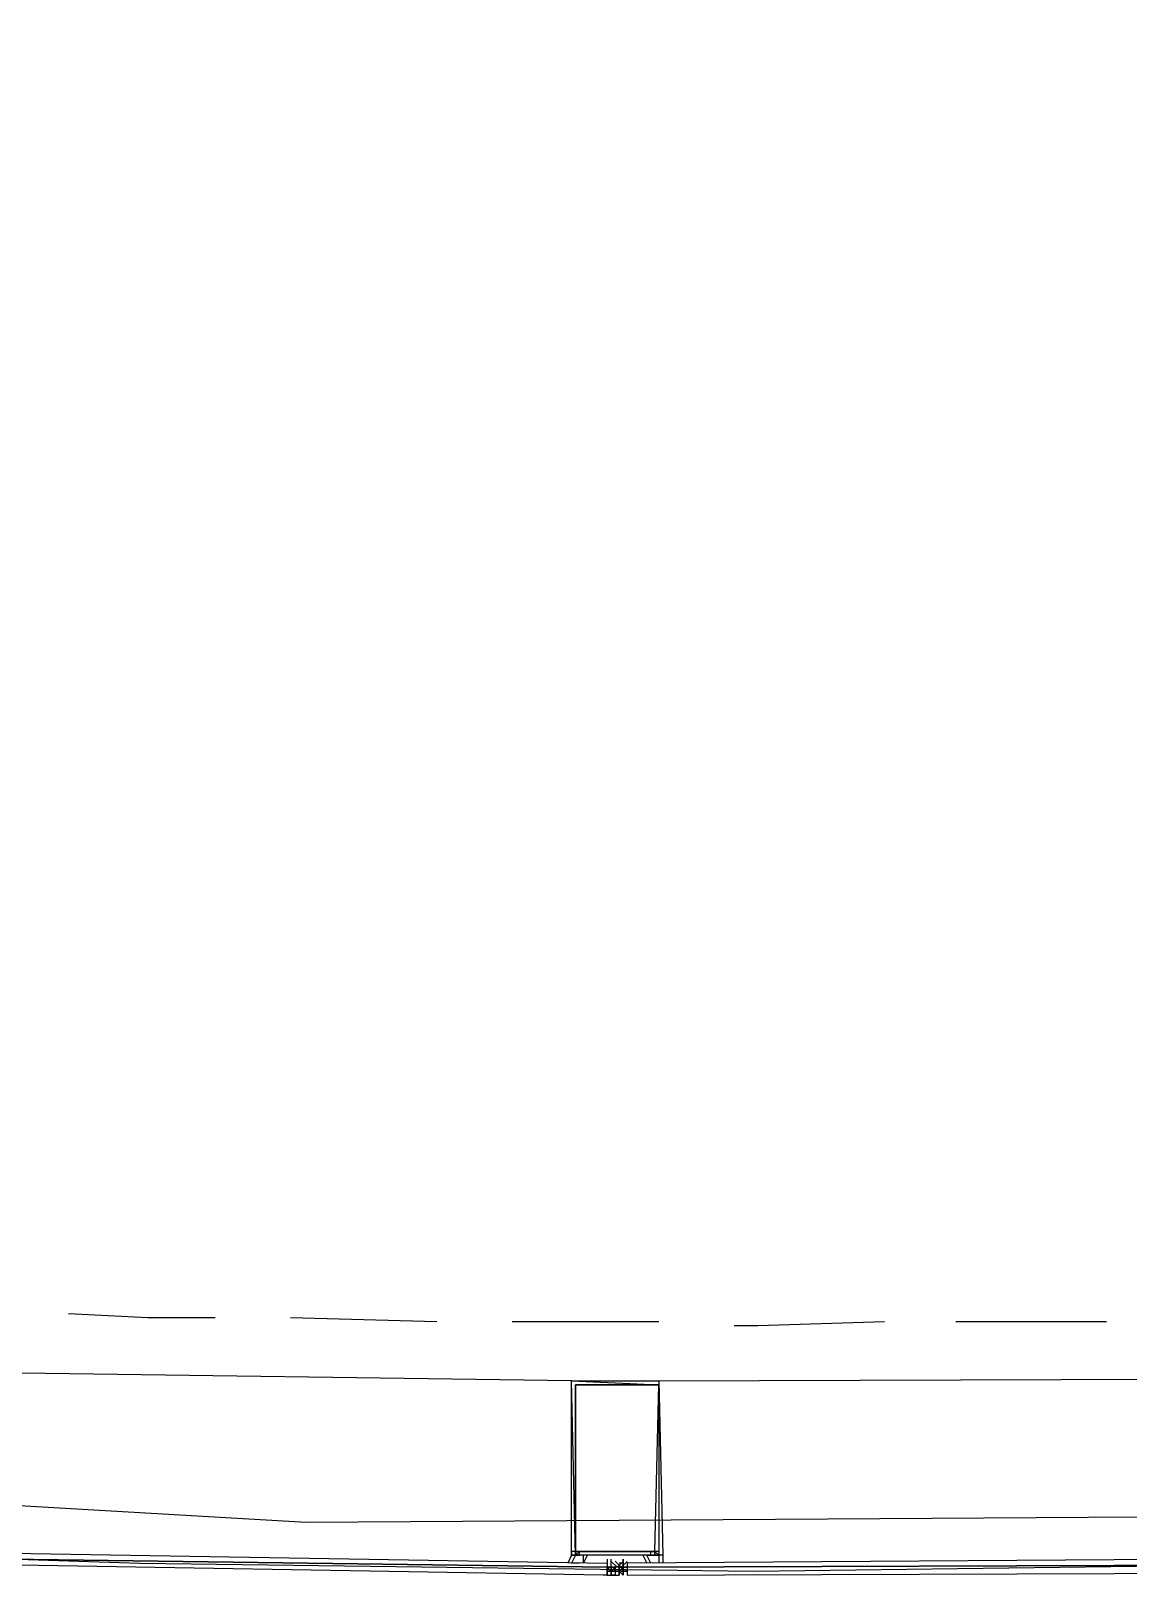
# Model space of a CAD drawing. Header units: feet. Extents: x -84 to 198, y -22 to 181.
# Drawn here: x 62.11 to 65.81, y 15.91 to 21.11 of the extents above; entities that cross this region are included whole.
import ezdxf

# ---------------------------------------------------------------- set-up
doc = ezdxf.new("R2010")
doc.units = ezdxf.units.FT
doc.layers.add('A-AREA-COMUN', color=252, linetype='CONTINUOUS')
doc.layers.add('A-LINEA', color=7, linetype='CONTINUOUS')

msp = doc.modelspace()

# ---------------------------------------------------------------- linework, layer by layer
at = {"layer": 'A-AREA-COMUN'}
msp.add_lwpolyline([(65.52, 41.44), (59.728, 16.64), (56.352, 16.8356), (56.32, 16.48), (63.04, 16.0889), (68.48, 16.1244), (71.808, 16.4089), (71.84, 16.9956), (72.88, 17.12), (72.88, 17.4044), (69.84, 18.1156), (69.792, 19.2), (70.16, 20.5156), (71.712, 20.4089), (72.128, 22.2044), (72.352, 22.5244), (73.92, 30.0444)], dxfattribs=at)
at = {"layer": 'A-LINEA'}
for p, q in [((62.9867, 16.7778), (63.48, 16.7644)), ((63.7333, 16.7644), (64.2267, 16.7644)), ((65.2267, 16.7644), (65.7333, 16.7644)), ((63.9333, 16.5644), (60.2267, 16.6178)), ((64.2267, 16.5644), (67.9333, 16.5778)), ((64.0533, 15.9644), (64.0533, 15.9644)), ((64.0667, 15.9644), (64.0667, 15.9644)), ((64.1067, 15.9644), (64.1067, 15.9644)), ((64.2133, 15.9778), (64.2133, 15.9778)), ((64.2267, 15.9778), (64.2267, 15.9778)), ((64.0533, 15.9511), (64.0533, 15.9511)), ((64.0533, 15.9511), (64.0533, 15.9511)), ((64.0533, 15.9511), (64.0533, 15.9511)), ((64.0533, 15.9511), (64.0533, 15.9378)), ((64.0533, 15.9511), (64.0533, 15.9511)), ((64.0533, 15.9511), (64.0533, 15.9511)), ((64.0533, 15.9511), (64.0533, 15.9511)), ((64.0533, 15.9511), (64.0533, 15.9511)), ((64.0533, 15.9511), (64.0533, 15.9511)), ((64.0533, 15.9511), (64.0533, 15.9511)), ((64.0533, 15.9511), (64.0533, 15.9378)), ((64.0533, 15.9511), (64.0533, 15.9378)), ((64.0533, 15.9511), (64.0533, 15.9511)), ((64.0533, 15.9511), (64.0533, 15.9511)), ((64.0533, 15.9378), (64.0533, 15.9378)), ((64.0533, 15.9378), (64.0533, 15.9378)), ((64.0533, 15.9378), (64.0533, 15.9378)), ((64.0533, 15.9378), (64.0533, 15.9378)), ((64.0533, 15.9378), (64.0533, 15.9378)), ((64.0533, 15.9378), (64.0533, 15.9378)), ((64.0533, 15.9378), (64.0533, 15.9378)), ((64.0533, 15.9378), (64.0533, 15.9378)), ((64.0533, 15.9378), (64.0533, 15.9378)), ((64.0533, 15.9378), (64.0533, 15.9244)), ((64.0533, 15.9378), (64.0533, 15.9378)), ((64.0533, 15.9378), (64.0533, 15.9378)), ((64.0533, 15.9378), (64.0533, 15.9378)), ((64.0533, 15.9378), (64.0533, 15.9378)), ((64.0533, 15.9378), (64.0533, 15.9378)), ((64.0533, 15.9244), (64.0533, 15.9378)), ((64.0533, 15.9378), (64.0533, 15.9378)), ((64.0667, 15.9378), (64.0533, 15.9378)), ((64.0533, 15.9378), (64.0533, 15.9378)), ((64.0533, 15.9378), (64.0533, 15.9378)), ((64.0533, 15.9244), (64.0533, 15.9244)), ((64.0533, 15.9244), (64.0533, 15.9244)), ((64.0533, 15.9244), (64.0533, 15.9244)), ((64.0533, 15.9244), (64.0533, 15.9244)), ((64.0533, 15.9244), (64.0533, 15.9244)), ((64.0533, 15.9244), (64.0533, 15.9244)), ((64.0533, 15.9244), (64.0533, 15.9244)), ((64.0533, 15.9244), (64.0533, 15.9244)), ((64.0533, 15.9244), (64.0533, 15.9244)), ((64.0533, 15.9244), (64.0667, 15.9244)), ((64.0533, 15.9244), (64.0533, 15.9244)), ((64.0533, 15.9244), (64.0667, 15.9244)), ((64.0533, 15.9244), (64.0533, 15.9244)), ((64.0533, 15.9244), (64.0533, 15.9244)), ((64.0533, 15.9244), (64.0533, 15.9244)), ((64.0533, 15.9244), (64.0533, 15.9244)), ((64.0533, 15.9244), (64.0533, 15.9244)), ((64.0533, 15.9244), (64.0533, 15.9244)), ((64.0533, 15.9244), (64.0533, 15.9244)), ((64.0533, 15.9111), (64.0533, 15.9244)), ((64.0667, 15.9244), (64.0533, 15.9244)), ((64.0533, 15.9244), (64.0533, 15.9244)), ((64.0533, 15.9244), (64.0533, 15.9111)), ((64.0533, 15.9244), (64.0533, 15.9244)), ((64.0533, 15.9244), (64.0533, 15.9244)), ((64.0533, 15.9244), (64.0533, 15.9244)), ((64.0533, 15.9244), (64.0533, 15.9244)), ((64.0533, 15.9244), (64.0533, 15.9244)), ((64.0533, 15.9244), (64.0533, 15.9244)), ((64.0533, 15.9244), (64.0533, 15.9244)), ((64.0533, 15.9111), (64.0533, 15.9111)), ((64.0533, 15.9111), (64.0533, 15.9111)), ((64.0533, 15.9111), (64.0533, 15.9111)), ((64.0533, 15.9111), (64.0533, 15.9111)), ((64.0533, 15.9111), (64.0533, 15.9111)), ((64.0533, 15.9111), (64.0533, 15.9111)), ((64.0533, 15.9111), (64.0533, 15.9111)), ((64.0533, 15.9111), (64.0533, 15.9111)), ((64.0533, 15.9111), (64.0533, 15.9111)), ((64.0533, 15.9111), (64.0533, 15.9111)), ((64.0533, 15.9111), (64.0667, 15.9111)), ((64.0667, 15.9511), (64.0667, 15.9511)), ((64.0667, 15.9511), (64.0667, 15.9511)), ((64.0667, 15.9511), (64.0667, 15.9511)), ((64.0667, 15.9511), (64.0667, 15.9511)), ((64.0667, 15.9511), (64.0667, 15.9511)), ((64.0667, 15.9511), (64.0667, 15.9511)), ((64.0667, 15.9378), (64.0667, 15.9378)), ((64.0667, 15.9378), (64.0667, 15.9378)), ((64.0667, 15.9378), (64.0667, 15.9378)), ((64.0667, 15.9378), (64.0667, 15.9378)), ((64.0667, 15.9378), (64.0667, 15.9378)), ((64.0667, 15.9378), (64.0667, 15.9378)), ((64.0667, 15.9378), (64.0667, 15.9378)), ((64.0667, 15.9378), (64.0667, 15.9378)), ((64.0667, 15.9378), (64.0667, 15.9378)), ((64.0667, 15.9378), (64.0667, 15.9378)), ((64.0667, 15.9378), (64.0667, 15.9378)), ((64.0667, 15.9378), (64.0667, 15.9244)), ((64.0667, 15.9378), (64.0667, 15.9378)), ((64.0667, 15.9378), (64.0667, 15.9378)), ((64.0667, 15.9378), (64.0667, 15.9378)), ((64.0667, 15.9378), (64.0667, 15.9378)), ((64.0667, 15.9378), (64.0667, 15.9378)), ((64.0667, 15.9378), (64.0667, 15.9378)), ((64.0667, 15.9378), (64.0667, 15.9378)), ((64.0667, 15.9378), (64.0667, 15.9378)), ((64.0667, 15.9378), (64.08, 15.9378)), ((64.0667, 15.9378), (64.0667, 15.9378)), ((64.0667, 15.9378), (64.0667, 15.9378)), ((64.0667, 15.9378), (64.0667, 15.9378)), ((64.0667, 15.9378), (64.0667, 15.9378)), ((64.0667, 15.9378), (64.0667, 15.9378)), ((64.0667, 15.9378), (64.0667, 15.9244)), ((64.0667, 15.9378), (64.0667, 15.9378)), ((64.0667, 15.9378), (64.0667, 15.9378)), ((64.0667, 15.9378), (64.0667, 15.9378)), ((64.0667, 15.9378), (64.0667, 15.9378)), ((64.08, 15.9378), (64.0667, 15.9378)), ((64.0667, 15.9378), (64.0667, 15.9378)), ((64.0667, 15.9378), (64.0667, 15.9378)), ((64.0667, 15.9378), (64.0667, 15.9378)), ((64.0667, 15.9378), (64.0667, 15.9378)), ((64.0667, 15.9378), (64.0667, 15.9378)), ((64.0667, 15.9378), (64.0667, 15.9378)), ((64.0667, 15.9378), (64.0667, 15.9378)), ((64.0667, 15.9378), (64.0667, 15.9378)), ((64.0667, 15.9378), (64.0667, 15.9378)), ((64.0667, 15.9378), (64.0667, 15.9244)), ((64.0667, 15.9378), (64.0667, 15.9378)), ((64.0667, 15.9378), (64.0667, 15.9378)), ((64.0667, 15.9378), (64.0667, 15.9378)), ((64.0667, 15.9378), (64.0667, 15.9378)), ((64.0667, 15.9378), (64.0667, 15.9378)), ((64.0667, 15.9244), (64.0667, 15.9378)), ((64.0667, 15.9244), (64.0667, 15.9244)), ((64.0667, 15.9244), (64.0667, 15.9244)), ((64.0667, 15.9244), (64.0667, 15.9244)), ((64.0667, 15.9244), (64.0667, 15.9244)), ((64.0667, 15.9244), (64.0667, 15.9244)), ((64.0667, 15.9244), (64.0667, 15.9244)), ((64.0667, 15.9244), (64.0667, 15.9244)), ((64.0667, 15.9244), (64.0667, 15.9244)), ((64.0667, 15.9244), (64.0667, 15.9244)), ((64.0667, 15.9244), (64.0667, 15.9244)), ((64.0667, 15.9244), (64.0667, 15.9244)), ((64.0667, 15.9244), (64.0667, 15.9244)), ((64.0667, 15.9244), (64.0667, 15.9244)), ((64.0667, 15.9244), (64.0667, 15.9244)), ((64.0667, 15.9244), (64.0667, 15.9244)), ((64.0667, 15.9244), (64.0667, 15.9244)), ((64.0667, 15.9244), (64.0667, 15.9244)), ((64.0667, 15.9111), (64.0667, 15.9244)), ((64.0667, 15.9244), (64.0667, 15.9244)), ((64.0667, 15.9244), (64.0667, 15.9244)), ((64.0667, 15.9111), (64.0667, 15.9244)), ((64.0667, 15.9244), (64.0667, 15.9244)), ((64.0667, 15.9244), (64.0667, 15.9244)), ((64.0667, 15.9244), (64.0667, 15.9244)), ((64.0667, 15.9244), (64.08, 15.9244)), ((64.0667, 15.9111), (64.0667, 15.9244)), ((64.0667, 15.9244), (64.0667, 15.9244)), ((64.0667, 15.9244), (64.0667, 15.9244)), ((64.08, 15.9244), (64.0667, 15.9244)), ((64.0667, 15.9244), (64.0667, 15.9244)), ((64.08, 15.9244), (64.0667, 15.9244)), ((64.0667, 15.9244), (64.0667, 15.9244)), ((64.0667, 15.9244), (64.0667, 15.9244)), ((64.0667, 15.9244), (64.0667, 15.9244)), ((64.08, 15.9244), (64.0667, 15.9244)), ((64.0667, 15.9244), (64.0667, 15.9244)), ((64.0667, 15.9244), (64.0667, 15.9244)), ((64.0667, 15.9244), (64.0667, 15.9244)), ((64.0667, 15.9244), (64.0667, 15.9244)), ((64.0667, 15.9244), (64.0667, 15.9244)), ((64.0667, 15.9244), (64.0667, 15.9244)), ((64.0667, 15.9244), (64.0667, 15.9244)), ((64.0667, 15.9244), (64.0667, 15.9244)), ((64.0667, 15.9244), (64.0667, 15.9244)), ((64.0667, 15.9244), (64.0667, 15.9244)), ((64.0667, 15.9244), (64.0667, 15.9244)), ((64.0667, 15.9244), (64.0667, 15.9244)), ((64.0667, 15.9244), (64.0667, 15.9244)), ((64.0667, 15.9244), (64.0667, 15.9244)), ((64.0667, 15.9244), (64.0667, 15.9244)), ((64.0667, 15.9244), (64.0667, 15.9244)), ((64.0667, 15.9244), (64.0667, 15.9111)), ((64.0667, 15.9244), (64.0667, 15.9244)), ((64.0667, 15.9244), (64.0667, 15.9244)), ((64.0667, 15.9244), (64.0667, 15.9244)), ((64.0667, 15.9244), (64.0667, 15.9244)), ((64.0667, 15.9111), (64.0667, 15.9244)), ((64.0667, 15.9244), (64.0667, 15.9244)), ((64.0667, 15.9244), (64.0667, 15.9244)), ((64.0667, 15.9244), (64.08, 15.9244)), ((64.0667, 15.9244), (64.0667, 15.9244)), ((64.0667, 15.9244), (64.0667, 15.9244)), ((64.0667, 15.9244), (64.08, 15.9244)), ((64.0667, 15.9111), (64.0667, 15.9111)), ((64.0667, 15.9111), (64.0667, 15.9111)), ((64.0667, 15.9111), (64.0667, 15.9111)), ((64.0667, 15.9111), (64.0667, 15.9111)), ((64.0667, 15.9111), (64.0667, 15.9111)), ((64.0667, 15.9111), (64.0667, 15.9111)), ((64.0667, 15.9111), (64.0667, 15.9111)), ((64.0667, 15.9111), (64.0667, 15.9111)), ((64.08, 15.9111), (64.0667, 15.9111)), ((64.08, 15.9111), (64.0667, 15.9111)), ((64.0667, 15.9111), (64.0667, 15.9111)), ((64.0667, 15.9111), (64.0667, 15.9111)), ((64.0667, 15.9111), (64.0667, 15.9111)), ((64.0667, 15.9111), (64.08, 15.9111)), ((64.0667, 15.9111), (64.0667, 15.9111)), ((64.0667, 15.9111), (64.0667, 15.9111)), ((64.0667, 15.9111), (64.0667, 15.9111)), ((64.0667, 15.9111), (64.0667, 15.9111)), ((64.0667, 15.9111), (64.0667, 15.9111)), ((64.08, 15.9378), (64.08, 15.9378)), ((64.08, 15.9378), (64.08, 15.9378)), ((64.08, 15.9378), (64.08, 15.9378)), ((64.08, 15.9378), (64.08, 15.9378)), ((64.08, 15.9378), (64.08, 15.9378)), ((64.08, 15.9378), (64.08, 15.9378)), ((64.08, 15.9378), (64.08, 15.9378)), ((64.08, 15.9378), (64.08, 15.9378)), ((64.08, 15.9378), (64.08, 15.9378)), ((64.08, 15.9378), (64.08, 15.9378)), ((64.08, 15.9378), (64.08, 15.9378)), ((64.08, 15.9378), (64.08, 15.9378)), ((64.08, 15.9378), (64.08, 15.9244)), ((64.08, 15.9378), (64.08, 15.9378)), ((64.08, 15.9378), (64.08, 15.9244)), ((64.08, 15.9244), (64.08, 15.9378)), ((64.0933, 15.9378), (64.08, 15.9378)), ((64.0933, 15.9378), (64.08, 15.9378)), ((64.08, 15.9378), (64.08, 15.9378)), ((64.08, 15.9378), (64.08, 15.9378)), ((64.08, 15.9378), (64.08, 15.9378)), ((64.08, 15.9378), (64.08, 15.9378)), ((64.08, 15.9378), (64.08, 15.9378)), ((64.08, 15.9378), (64.08, 15.9378)), ((64.08, 15.9244), (64.08, 15.9378)), ((64.08, 15.9378), (64.08, 15.9378)), ((64.08, 15.9378), (64.08, 15.9378)), ((64.08, 15.9378), (64.08, 15.9378)), ((64.08, 15.9378), (64.08, 15.9378)), ((64.08, 15.9378), (64.08, 15.9378)), ((64.08, 15.9378), (64.08, 15.9244)), ((64.08, 15.9378), (64.08, 15.9244)), ((64.08, 15.9244), (64.08, 15.9378)), ((64.08, 15.9378), (64.08, 15.9378)), ((64.08, 15.9378), (64.08, 15.9378)), ((64.08, 15.9378), (64.08, 15.9378)), ((64.08, 15.9378), (64.08, 15.9378)), ((64.08, 15.9378), (64.08, 15.9378)), ((64.08, 15.9244), (64.08, 15.9244)), ((64.08, 15.9244), (64.08, 15.9244)), ((64.08, 15.9244), (64.08, 15.9111)), ((64.08, 15.9244), (64.0933, 15.9244)), ((64.08, 15.9244), (64.08, 15.9244)), ((64.08, 15.9244), (64.08, 15.9244)), ((64.08, 15.9244), (64.08, 15.9244)), ((64.08, 15.9244), (64.08, 15.9244)), ((64.08, 15.9244), (64.08, 15.9244)), ((64.08, 15.9244), (64.08, 15.9244)), ((64.08, 15.9244), (64.08, 15.9244)), ((64.08, 15.9244), (64.08, 15.9244)), ((64.08, 15.9244), (64.08, 15.9244)), ((64.08, 15.9244), (64.08, 15.9244)), ((64.08, 15.9244), (64.08, 15.9244)), ((64.08, 15.9244), (64.08, 15.9244)), ((64.08, 15.9244), (64.08, 15.9244)), ((64.08, 15.9244), (64.08, 15.9244)), ((64.08, 15.9244), (64.08, 15.9111)), ((64.08, 15.9244), (64.08, 15.9244)), ((64.08, 15.9244), (64.08, 15.9244)), ((64.08, 15.9244), (64.08, 15.9244)), ((64.08, 15.9244), (64.08, 15.9244)), ((64.08, 15.9244), (64.08, 15.9244)), ((64.08, 15.9244), (64.08, 15.9244)), ((64.08, 15.9244), (64.0933, 15.9244)), ((64.08, 15.9244), (64.08, 15.9244)), ((64.08, 15.9244), (64.08, 15.9244)), ((64.08, 15.9244), (64.08, 15.9244)), ((64.08, 15.9244), (64.08, 15.9244)), ((64.08, 15.9244), (64.08, 15.9244)), ((64.08, 15.9244), (64.08, 15.9244)), ((64.08, 15.9244), (64.08, 15.9244)), ((64.08, 15.9244), (64.08, 15.9244)), ((64.08, 15.9244), (64.08, 15.9244)), ((64.08, 15.9244), (64.08, 15.9244)), ((64.08, 15.9244), (64.08, 15.9244)), ((64.08, 15.9244), (64.08, 15.9244)), ((64.08, 15.9244), (64.08, 15.9244)), ((64.08, 15.9244), (64.08, 15.9244)), ((64.08, 15.9244), (64.08, 15.9244)), ((64.08, 15.9244), (64.08, 15.9244)), ((64.08, 15.9244), (64.08, 15.9244)), ((64.0933, 15.9244), (64.08, 15.9244)), ((64.08, 15.9244), (64.08, 15.9244)), ((64.08, 15.9244), (64.08, 15.9244)), ((64.08, 15.9244), (64.08, 15.9244)), ((64.0933, 15.9244), (64.08, 15.9244)), ((64.08, 15.9244), (64.08, 15.9244)), ((64.08, 15.9244), (64.08, 15.9244)), ((64.0933, 15.9244), (64.08, 15.9244)), ((64.08, 15.9244), (64.08, 15.9244)), ((64.08, 15.9111), (64.08, 15.9111)), ((64.08, 15.9111), (64.0933, 15.9111)), ((64.08, 15.9111), (64.08, 15.9111)), ((64.08, 15.9111), (64.08, 15.9111)), ((64.08, 15.9111), (64.08, 15.9111)), ((64.08, 15.9111), (64.08, 15.9111)), ((64.08, 15.9111), (64.08, 15.9111)), ((64.08, 15.9111), (64.0933, 15.9111)), ((64.08, 15.9111), (64.08, 15.9111)), ((64.0933, 15.9511), (64.0933, 15.9511)), ((64.0933, 15.9511), (64.0933, 15.9511)), ((64.1067, 15.9511), (64.0933, 15.9511)), ((64.1067, 15.9511), (64.0933, 15.9511)), ((64.0933, 15.9378), (64.0933, 15.9378)), ((64.0933, 15.9378), (64.0933, 15.9378)), ((64.0933, 15.9378), (64.0933, 15.9378)), ((64.0933, 15.9378), (64.0933, 15.9378)), ((64.0933, 15.9378), (64.0933, 15.9378)), ((64.0933, 15.9378), (64.0933, 15.9378)), ((64.0933, 15.9378), (64.0933, 15.9378)), ((64.0933, 15.9244), (64.0933, 15.9378)), ((64.0933, 15.9378), (64.0933, 15.9378)), ((64.0933, 15.9378), (64.0933, 15.9378)), ((64.0933, 15.9378), (64.0933, 15.9378)), ((64.0933, 15.9378), (64.0933, 15.9378)), ((64.0933, 15.9378), (64.1067, 15.9378)), ((64.0933, 15.9378), (64.0933, 15.9378)), ((64.0933, 15.9378), (64.0933, 15.9378)), ((64.0933, 15.9244), (64.0933, 15.9378)), ((64.0933, 15.9378), (64.0933, 15.9378)), ((64.0933, 15.9378), (64.0933, 15.9378)), ((64.0933, 15.9378), (64.0933, 15.9378)), ((64.0933, 15.9378), (64.0933, 15.9378)), ((64.0933, 15.9378), (64.0933, 15.9378)), ((64.0933, 15.9378), (64.0933, 15.9378)), ((64.0933, 15.9378), (64.0933, 15.9378)), ((64.0933, 15.9378), (64.0933, 15.9378)), ((64.0933, 15.9378), (64.0933, 15.9378)), ((64.1067, 15.9378), (64.0933, 15.9378)), ((64.0933, 15.9378), (64.0933, 15.9378)), ((64.1067, 15.9378), (64.0933, 15.9244)), ((64.0933, 15.9378), (64.0933, 15.9378)), ((64.0933, 15.9378), (64.0933, 15.9378)), ((64.0933, 15.9378), (64.0933, 15.9378)), ((64.0933, 15.9378), (64.0933, 15.9378)), ((64.0933, 15.9378), (64.0933, 15.9378)), ((64.0933, 15.9378), (64.0933, 15.9378)), ((64.0933, 15.9378), (64.0933, 15.9378)), ((64.0933, 15.9378), (64.0933, 15.9378)), ((64.0933, 15.9378), (64.0933, 15.9378)), ((64.0933, 15.9378), (64.0933, 15.9378)), ((64.0933, 15.9378), (64.0933, 15.9378)), ((64.0933, 15.9378), (64.0933, 15.9244)), ((64.0933, 15.9378), (64.0933, 15.9378)), ((64.0933, 15.9378), (64.0933, 15.9378)), ((64.0933, 15.9244), (64.0933, 15.9244)), ((64.0933, 15.9244), (64.0933, 15.9244)), ((64.0933, 15.9244), (64.0933, 15.9244)), ((64.0933, 15.9244), (64.1067, 15.9244)), ((64.0933, 15.9244), (64.0933, 15.9244)), ((64.0933, 15.9244), (64.0933, 15.9244)), ((64.0933, 15.9244), (64.0933, 15.9244)), ((64.0933, 15.9244), (64.0933, 15.9244)), ((64.0933, 15.9244), (64.0933, 15.9244)), ((64.0933, 15.9244), (64.0933, 15.9244)), ((64.0933, 15.9244), (64.1067, 15.9244)), ((64.0933, 15.9244), (64.0933, 15.9244)), ((64.0933, 15.9244), (64.0933, 15.9244)), ((64.0933, 15.9244), (64.1067, 15.9244)), ((64.0933, 15.9244), (64.0933, 15.9244)), ((64.0933, 15.9244), (64.0933, 15.9111)), ((64.0933, 15.9244), (64.0933, 15.9244)), ((64.0933, 15.9244), (64.0933, 15.9244)), ((64.0933, 15.9244), (64.0933, 15.9244)), ((64.0933, 15.9244), (64.0933, 15.9244)), ((64.0933, 15.9244), (64.0933, 15.9244)), ((64.0933, 15.9244), (64.0933, 15.9244)), ((64.1067, 15.9111), (64.0933, 15.9244)), ((64.0933, 15.9244), (64.0933, 15.9244)), ((64.0933, 15.9244), (64.0933, 15.9244)), ((64.0933, 15.9244), (64.0933, 15.9244)), ((64.0933, 15.9244), (64.0933, 15.9244)), ((64.0933, 15.9244), (64.0933, 15.9244)), ((64.0933, 15.9244), (64.0933, 15.9244)), ((64.0933, 15.9244), (64.0933, 15.9244)), ((64.0933, 15.9244), (64.0933, 15.9244)), ((64.0933, 15.9244), (64.0933, 15.9244)), ((64.0933, 15.9244), (64.0933, 15.9244)), ((64.0933, 15.9244), (64.0933, 15.9244)), ((64.0933, 15.9244), (64.0933, 15.9244)), ((64.0933, 15.9244), (64.0933, 15.9244)), ((64.0933, 15.9244), (64.0933, 15.9244)), ((64.0933, 15.9244), (64.0933, 15.9244)), ((64.1067, 15.9244), (64.0933, 15.9244)), ((64.0933, 15.9244), (64.0933, 15.9244)), ((64.0933, 15.9244), (64.0933, 15.9111)), ((64.0933, 15.9111), (64.0933, 15.9244)), ((64.0933, 15.9111), (64.0933, 15.9244)), ((64.0933, 15.9244), (64.1067, 15.9244)), ((64.0933, 15.9244), (64.0933, 15.9244)), ((64.0933, 15.9244), (64.0933, 15.9244)), ((64.0933, 15.9244), (64.0933, 15.9244)), ((64.0933, 15.9111), (64.0933, 15.9244)), ((64.0933, 15.9244), (64.0933, 15.9244)), ((64.0933, 15.9244), (64.0933, 15.9244)), ((64.0933, 15.9244), (64.0933, 15.9244)), ((64.0933, 15.9244), (64.0933, 15.9244)), ((64.0933, 15.9244), (64.0933, 15.9244)), ((64.0933, 15.9244), (64.0933, 15.9244)), ((64.0933, 15.9244), (64.0933, 15.9244)), ((64.0933, 15.9244), (64.0933, 15.9244)), ((64.0933, 15.9244), (64.0933, 15.9244)), ((64.0933, 15.9244), (64.0933, 15.9244)), ((64.0933, 15.9244), (64.0933, 15.9244)), ((64.0933, 15.9111), (64.0933, 15.9111)), ((64.0933, 15.9111), (64.0933, 15.9111)), ((64.0933, 15.9111), (64.0933, 15.9111)), ((64.0933, 15.9111), (64.0933, 15.9111)), ((64.0933, 15.9111), (64.0933, 15.9111)), ((64.0933, 15.9111), (64.0933, 15.9111)), ((64.0933, 15.9111), (64.0933, 15.9111)), ((64.0933, 15.9111), (64.0933, 15.9111)), ((64.0933, 15.9111), (64.0933, 15.9111)), ((64.0933, 15.9111), (64.0933, 15.9111)), ((64.0933, 15.9111), (64.0933, 15.9111)), ((64.0933, 15.9111), (64.0933, 15.9111)), ((64.0933, 15.9111), (64.0933, 15.9111)), ((64.0933, 15.9111), (64.0933, 15.9111)), ((64.0933, 15.9111), (64.0933, 15.9111)), ((64.0933, 15.9111), (64.0933, 15.9111)), ((64.0933, 15.9111), (64.0933, 15.9111)), ((64.0933, 15.9111), (64.0933, 15.9111)), ((64.0933, 15.9111), (64.0933, 15.9111)), ((64.0933, 15.9111), (64.0933, 15.9111)), ((64.0933, 15.9111), (64.0933, 15.9111)), ((64.1067, 15.9511), (64.1067, 15.9511)), ((64.1067, 15.9511), (64.1067, 15.9511)), ((64.1067, 15.9511), (64.1067, 15.9511)), ((64.1067, 15.9511), (64.1067, 15.9511)), ((64.1067, 15.9511), (64.1067, 15.9511)), ((64.1067, 15.9511), (64.1067, 15.9511)), ((64.1067, 15.9511), (64.1067, 15.9511)), ((64.1067, 15.9511), (64.1067, 15.9511)), ((64.1067, 15.9511), (64.1067, 15.9511)), ((64.1067, 15.9511), (64.1067, 15.9511)), ((64.1067, 15.9511), (64.1067, 15.9511)), ((64.1067, 15.9511), (64.1067, 15.9378)), ((64.1067, 15.9511), (64.1067, 15.9378)), ((64.1067, 15.9511), (64.1067, 15.9511)), ((64.1067, 15.9511), (64.1067, 15.9511)), ((64.1067, 15.9378), (64.1067, 15.9378)), ((64.1067, 15.9378), (64.1067, 15.9378)), ((64.1067, 15.9378), (64.1067, 15.9378)), ((64.1067, 15.9244), (64.1067, 15.9378)), ((64.1067, 15.9378), (64.1067, 15.9378)), ((64.1067, 15.9378), (64.1067, 15.9378)), ((64.1067, 15.9378), (64.1067, 15.9378)), ((64.1067, 15.9378), (64.1067, 15.9378)), ((64.1067, 15.9378), (64.1067, 15.9378)), ((64.12, 15.9378), (64.1067, 15.9378)), ((64.1067, 15.9378), (64.1067, 15.9378)), ((64.1067, 15.9378), (64.1067, 15.9378)), ((64.1067, 15.9378), (64.1067, 15.9378)), ((64.1067, 15.9378), (64.1067, 15.9378)), ((64.1067, 15.9378), (64.1067, 15.9378)), ((64.1067, 15.9378), (64.1067, 15.9244)), ((64.1067, 15.9378), (64.1067, 15.9378)), ((64.1067, 15.9378), (64.1067, 15.9378)), ((64.1067, 15.9378), (64.1067, 15.9378)), ((64.1067, 15.9378), (64.1067, 15.9378)), ((64.1067, 15.9378), (64.1067, 15.9378)), ((64.1067, 15.9378), (64.1067, 15.9378)), ((64.1067, 15.9378), (64.1067, 15.9378)), ((64.1067, 15.9378), (64.1067, 15.9378)), ((64.1067, 15.9244), (64.1067, 15.9378)), ((64.1067, 15.9378), (64.1067, 15.9378)), ((64.1067, 15.9378), (64.1067, 15.9378)), ((64.1067, 15.9378), (64.1067, 15.9378)), ((64.1067, 15.9244), (64.1067, 15.9244)), ((64.1067, 15.9244), (64.1067, 15.9244)), ((64.1067, 15.9244), (64.1067, 15.9244)), ((64.1067, 15.9244), (64.1067, 15.9244)), ((64.1067, 15.9244), (64.1067, 15.9244)), ((64.1067, 15.9244), (64.1067, 15.9244)), ((64.1067, 15.9244), (64.1067, 15.9244)), ((64.12, 15.9244), (64.1067, 15.9244)), ((64.12, 15.9244), (64.1067, 15.9244)), ((64.1067, 15.9244), (64.1067, 15.9244)), ((64.1067, 15.9244), (64.1067, 15.9244)), ((64.1067, 15.9244), (64.1067, 15.9244)), ((64.1067, 15.9244), (64.1067, 15.9244)), ((64.1067, 15.9244), (64.1067, 15.9244)), ((64.1067, 15.9244), (64.1067, 15.9244)), ((64.1067, 15.9244), (64.1067, 15.9244)), ((64.1067, 15.9244), (64.1067, 15.9244)), ((64.1067, 15.9244), (64.1067, 15.9244)), ((64.1067, 15.9244), (64.1067, 15.9244)), ((64.1067, 15.9244), (64.1067, 15.9244)), ((64.1067, 15.9244), (64.1067, 15.9244)), ((64.1067, 15.9244), (64.1067, 15.9244)), ((64.1067, 15.9244), (64.1067, 15.9244)), ((64.1067, 15.9244), (64.1067, 15.9244)), ((64.1067, 15.9244), (64.1067, 15.9244)), ((64.1067, 15.9244), (64.1067, 15.9244)), ((64.1067, 15.9244), (64.1067, 15.9244)), ((64.1067, 15.9244), (64.1067, 15.9244)), ((64.1067, 15.9111), (64.1067, 15.9244)), ((64.1067, 15.9244), (64.1067, 15.9244)), ((64.1067, 15.9244), (64.12, 15.9244)), ((64.1067, 15.9244), (64.1067, 15.9111)), ((64.1067, 15.9244), (64.1067, 15.9244)), ((64.1067, 15.9244), (64.1067, 15.9244)), ((64.1067, 15.9244), (64.12, 15.9244)), ((64.1067, 15.9244), (64.1067, 15.9244)), ((64.1067, 15.9244), (64.1067, 15.9244)), ((64.1067, 15.9244), (64.1067, 15.9244)), ((64.1067, 15.9244), (64.12, 15.9244)), ((64.1067, 15.9111), (64.1067, 15.9111)), ((64.1067, 15.9111), (64.1067, 15.9111)), ((64.1067, 15.9111), (64.1067, 15.9111)), ((64.1067, 15.9111), (64.1067, 15.9111)), ((64.1067, 15.9111), (64.1067, 15.9111)), ((64.1067, 15.9111), (64.1067, 15.9111)), ((64.1067, 15.9111), (64.1067, 15.9111)), ((64.1067, 15.9111), (64.1067, 15.9111)), ((64.1067, 15.9111), (64.1067, 15.9111)), ((64.1067, 15.9111), (64.1067, 15.9111)), ((64.1067, 15.9111), (64.1067, 15.9111)), ((64.1067, 15.9111), (64.1067, 15.9111)), ((64.1067, 15.9111), (64.1067, 15.9111)), ((64.1067, 15.9111), (64.1067, 15.9111)), ((64.12, 15.9378), (64.12, 15.9378)), ((64.12, 15.9378), (64.12, 15.9378)), ((64.12, 15.9378), (64.12, 15.9378)), ((64.12, 15.9378), (64.12, 15.9378)), ((64.12, 15.9378), (64.12, 15.9378)), ((64.12, 15.9111), (64.12, 15.9111)), ((64.2, 15.9511), (64.2, 15.9511)), ((64.2, 15.9511), (64.2, 15.9511))]:
    msp.add_line(p, q, dxfattribs=at)
for points in [[(26.7067, 23.3511), (28.04, 21.6178), (31.0267, 20.8311), (34.0133, 20.0978), (37.0133, 19.4044), (40.0267, 18.7778), (43.0533, 18.2044), (46.0933, 17.6844), (49.1467, 17.2178), (52.2, 16.8044), (55.2533, 16.4444), (58.32, 16.1511), (60.4, 16.0178), (62.48, 15.9511), (64.5467, 15.9244), (66.6267, 15.9511), (68.7067, 16.0178), (70.7867, 16.1511), (72.8533, 16.3244), (74.92, 16.5511), (76.9867, 16.8178), (79.04, 17.1511), (81.08, 17.5244), (83.12, 17.9378)], [(62.24, 16.7911), (62.5067, 16.7778), (62.7333, 16.7778)], [(64.48, 16.7511), (64.56, 16.7511), (64.9867, 16.7644)], [(64.2267, 16.5511), (64.2267, 15.9778), (63.9333, 15.9778), (63.9333, 16.5644), (64.2267, 16.5511), (63.9467, 16.5511), (63.9467, 15.9911), (64.2133, 15.9911), (64.2267, 16.5511)], [(63.9333, 16.5644), (64.2267, 16.5644), (64.24, 15.9778), (63.9467, 15.9778), (63.9333, 16.5644)], [(64.0533, 15.9378), (60.1067, 15.9911), (60.1067, 16.0044), (60.1067, 16.0178), (64.0533, 15.9511), (64.0533, 15.9378)], [(64.04, 15.9111), (60.1067, 15.9778), (60.1067, 15.9911), (64.0533, 15.9378), (64.0533, 15.9244), (64.0533, 15.9111), (64.04, 15.9111)], [(63.9733, 15.9511), (63.9733, 15.9778), (63.9733, 15.9778), (63.9467, 15.9778), (63.9467, 15.9778), (63.9467, 15.9778), (63.96, 15.9778), (63.96, 15.9911), (63.9467, 15.9911), (63.9467, 15.9911), (63.9333, 15.9911), (63.9333, 15.9778), (63.9467, 15.9778), (63.9467, 15.9778), (63.9467, 15.9778), (63.9333, 15.9778), (63.9333, 15.9778), (63.92, 15.9511), (63.92, 15.9511)], [(63.96, 15.9911), (63.9467, 15.9778), (63.9467, 15.9778), (63.9467, 15.9778), (63.9467, 15.9778), (63.9467, 15.9778), (63.9467, 15.9778), (63.9467, 15.9778), (63.9333, 15.9511), (63.9333, 15.9511)], [(63.9733, 15.9511), (63.9733, 15.9511), (63.9733, 15.9511), (63.9733, 15.9511), (63.9867, 15.9778), (63.9867, 15.9778), (63.96, 15.9778), (63.96, 15.9778), (63.96, 15.9778), (63.96, 15.9778), (63.96, 15.9778), (63.96, 15.9778), (63.96, 15.9911)], [(64.0533, 15.9644), (64.0533, 15.9511), (64.0533, 15.9378), (64.0533, 15.9244), (64.0533, 15.9111)], [(64.0667, 15.9111), (64.0667, 15.9244), (64.0533, 15.9378), (64.0667, 15.9378), (64.0667, 15.9511), (64.0667, 15.9644)], [(64.0667, 15.9569), (64.0869, 15.9378), (64.1067, 15.9574)], [(64.08, 15.9576), (64.0995, 15.9378), (64.12, 15.9567)], [(64.1067, 15.9111), (64.1067, 15.9244), (64.1067, 15.9378), (64.1067, 15.9511), (64.1067, 15.9644)], [(64.1067, 15.9644), (64.1067, 15.9511), (64.1067, 15.9378), (64.12, 15.9378), (64.12, 15.9244), (64.12, 15.9111)], [(64.12, 15.9378), (68.0533, 15.9511), (68.0667, 15.9511), (68.0667, 15.9644), (68.0533, 15.9778), (64.12, 15.9511), (64.12, 15.9378)], [(64.1733, 15.9778), (64.1867, 15.9511), (64.1867, 15.9511), (64.1867, 15.9511)], [(64.1867, 15.9778), (64.1867, 15.9778), (64.2, 15.9778), (64.2, 15.9778), (64.2, 15.9778), (64.2, 15.9778), (64.2, 15.9778), (64.2, 15.9778), (64.2, 15.9911)], [(64.2, 15.9511), (64.2, 15.9511), (64.2, 15.9511), (64.2, 15.9511), (64.1867, 15.9778), (64.1867, 15.9778), (64.2133, 15.9778), (64.2133, 15.9778), (64.2133, 15.9778), (64.2133, 15.9778), (64.2133, 15.9778), (64.2133, 15.9911), (64.2133, 15.9911), (64.2267, 15.9778), (64.2267, 15.9778), (64.2267, 15.9778), (64.2267, 15.9778), (64.2267, 15.9778), (64.2267, 15.9778), (64.2267, 15.9778)], [(64.2, 15.9778), (64.2, 15.9778), (64.2, 15.9778), (64.2, 15.9778)], [(64.2133, 15.9911), (64.2133, 15.9778), (64.2133, 15.9778), (64.2133, 15.9778), (64.2133, 15.9778), (64.2133, 15.9778), (64.2267, 15.9778), (64.2267, 15.9778), (64.2267, 15.9511), (64.2267, 15.9511), (64.2267, 15.9511)], [(64.2133, 15.9778), (64.2133, 15.9778), (64.2133, 15.9778), (64.2133, 15.9778)], [(64.24, 15.9778), (64.24, 15.9511), (64.24, 15.9511)], [(63.96, 15.9511), (63.9467, 15.9511), (63.9467, 15.9511), (63.9333, 15.9511), (63.9333, 15.9511)], [(63.9467, 15.9511), (63.9467, 15.9511), (63.9467, 15.9511)], [(63.96, 15.9511), (63.96, 15.9511), (63.96, 15.9511), (63.96, 15.9511)], [(63.96, 15.9511), (63.96, 15.9511), (63.96, 15.9511)], [(64.0667, 15.9244), (64.0667, 15.9244), (64.08, 15.9378)], [(64.08, 15.9244), (64.0933, 15.9244), (64.0933, 15.9378)], [(64.12, 15.9111), (68.0533, 15.9244), (68.0667, 15.9378), (68.0667, 15.9511), (68.0533, 15.9511), (64.12, 15.9378), (64.12, 15.9244), (64.12, 15.9111)], [(64.2133, 15.9511), (64.2133, 15.9511), (64.2133, 15.9511)], [(64.2133, 15.9511), (64.2133, 15.9511), (64.2133, 15.9511)], [(64.2267, 15.9511), (64.2267, 15.9511), (64.2267, 15.9511)]]:
    msp.add_lwpolyline(points, dxfattribs=at)
for points in [[(63.9467, 16.5511), (64.2267, 16.5511), (64.2267, 15.9911), (63.9467, 15.9911)], [(63.9467, 15.9778), (63.9467, 15.9778), (63.9467, 15.9911), (63.9467, 15.9911)], [(63.96, 15.9778), (63.96, 15.9778), (63.96, 15.9778), (63.96, 15.9778)]]:
    msp.add_lwpolyline(points, close=True, dxfattribs=at)

doc.saveas('drawing.dxf')
